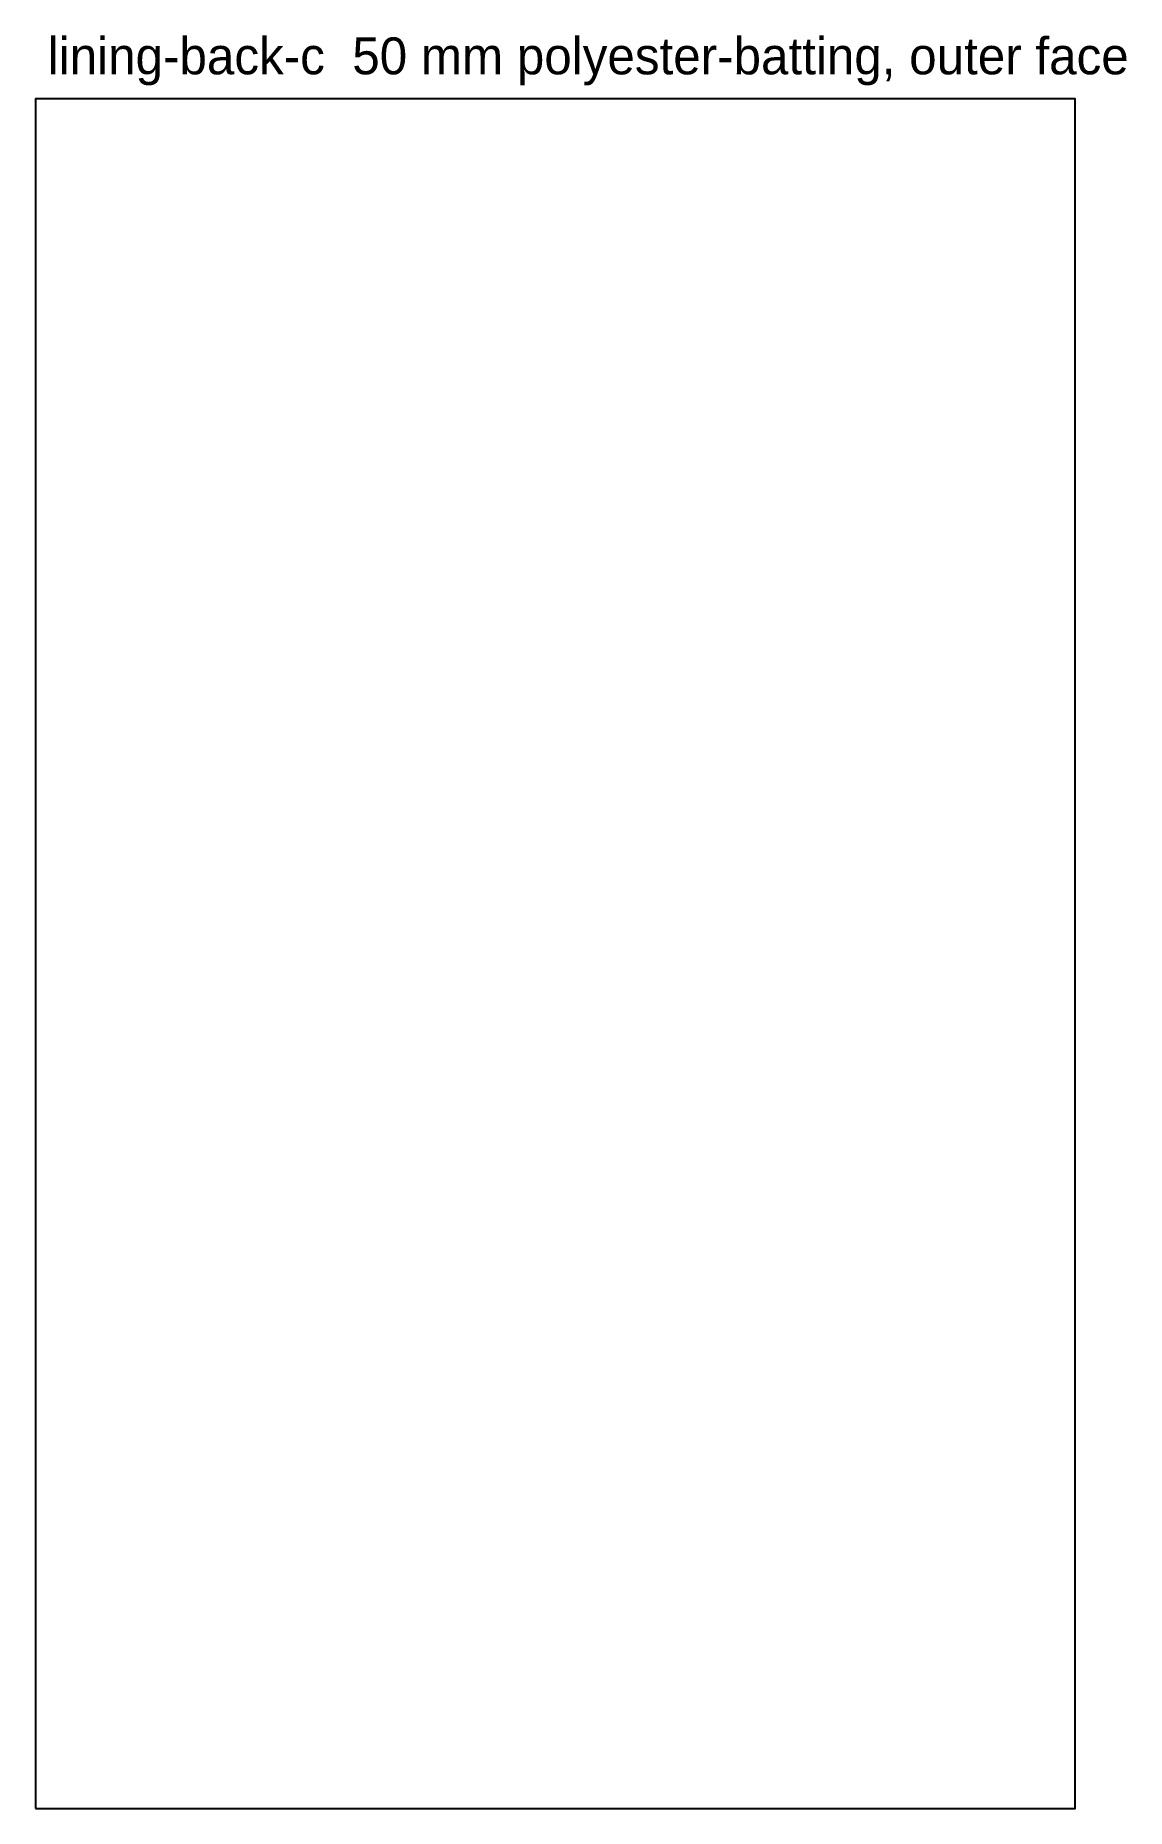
# Model space of a CAD drawing. Header units: millimetres. Extents: x 0 to 177, y 0 to 288.
import ezdxf

# ---------------------------------------------------------------- set-up
doc = ezdxf.new("R2010")
doc.units = ezdxf.units.MM
doc.layers.add('CUT_OUTSIDE', color=1, linetype='Continuous')
doc.layers.add('NOTES', color=7, linetype='Continuous')

msp = doc.modelspace()

# ---------------------------------------------------------------- linework, layer by layer
at = {"layer": 'CUT_OUTSIDE'}
msp.add_lwpolyline([(0, 0), (169, 0), (169, 278), (0, 278), (0, 0)], close=True, dxfattribs=at)

# ---------------------------------------------------------------- texts
at = {"layer": 'NOTES'}
msp.add_text('lining-back-c  50 mm polyester-batting, outer face', height=6, dxfattribs=at).set_placement((2, 282))

doc.saveas('drawing.dxf')
